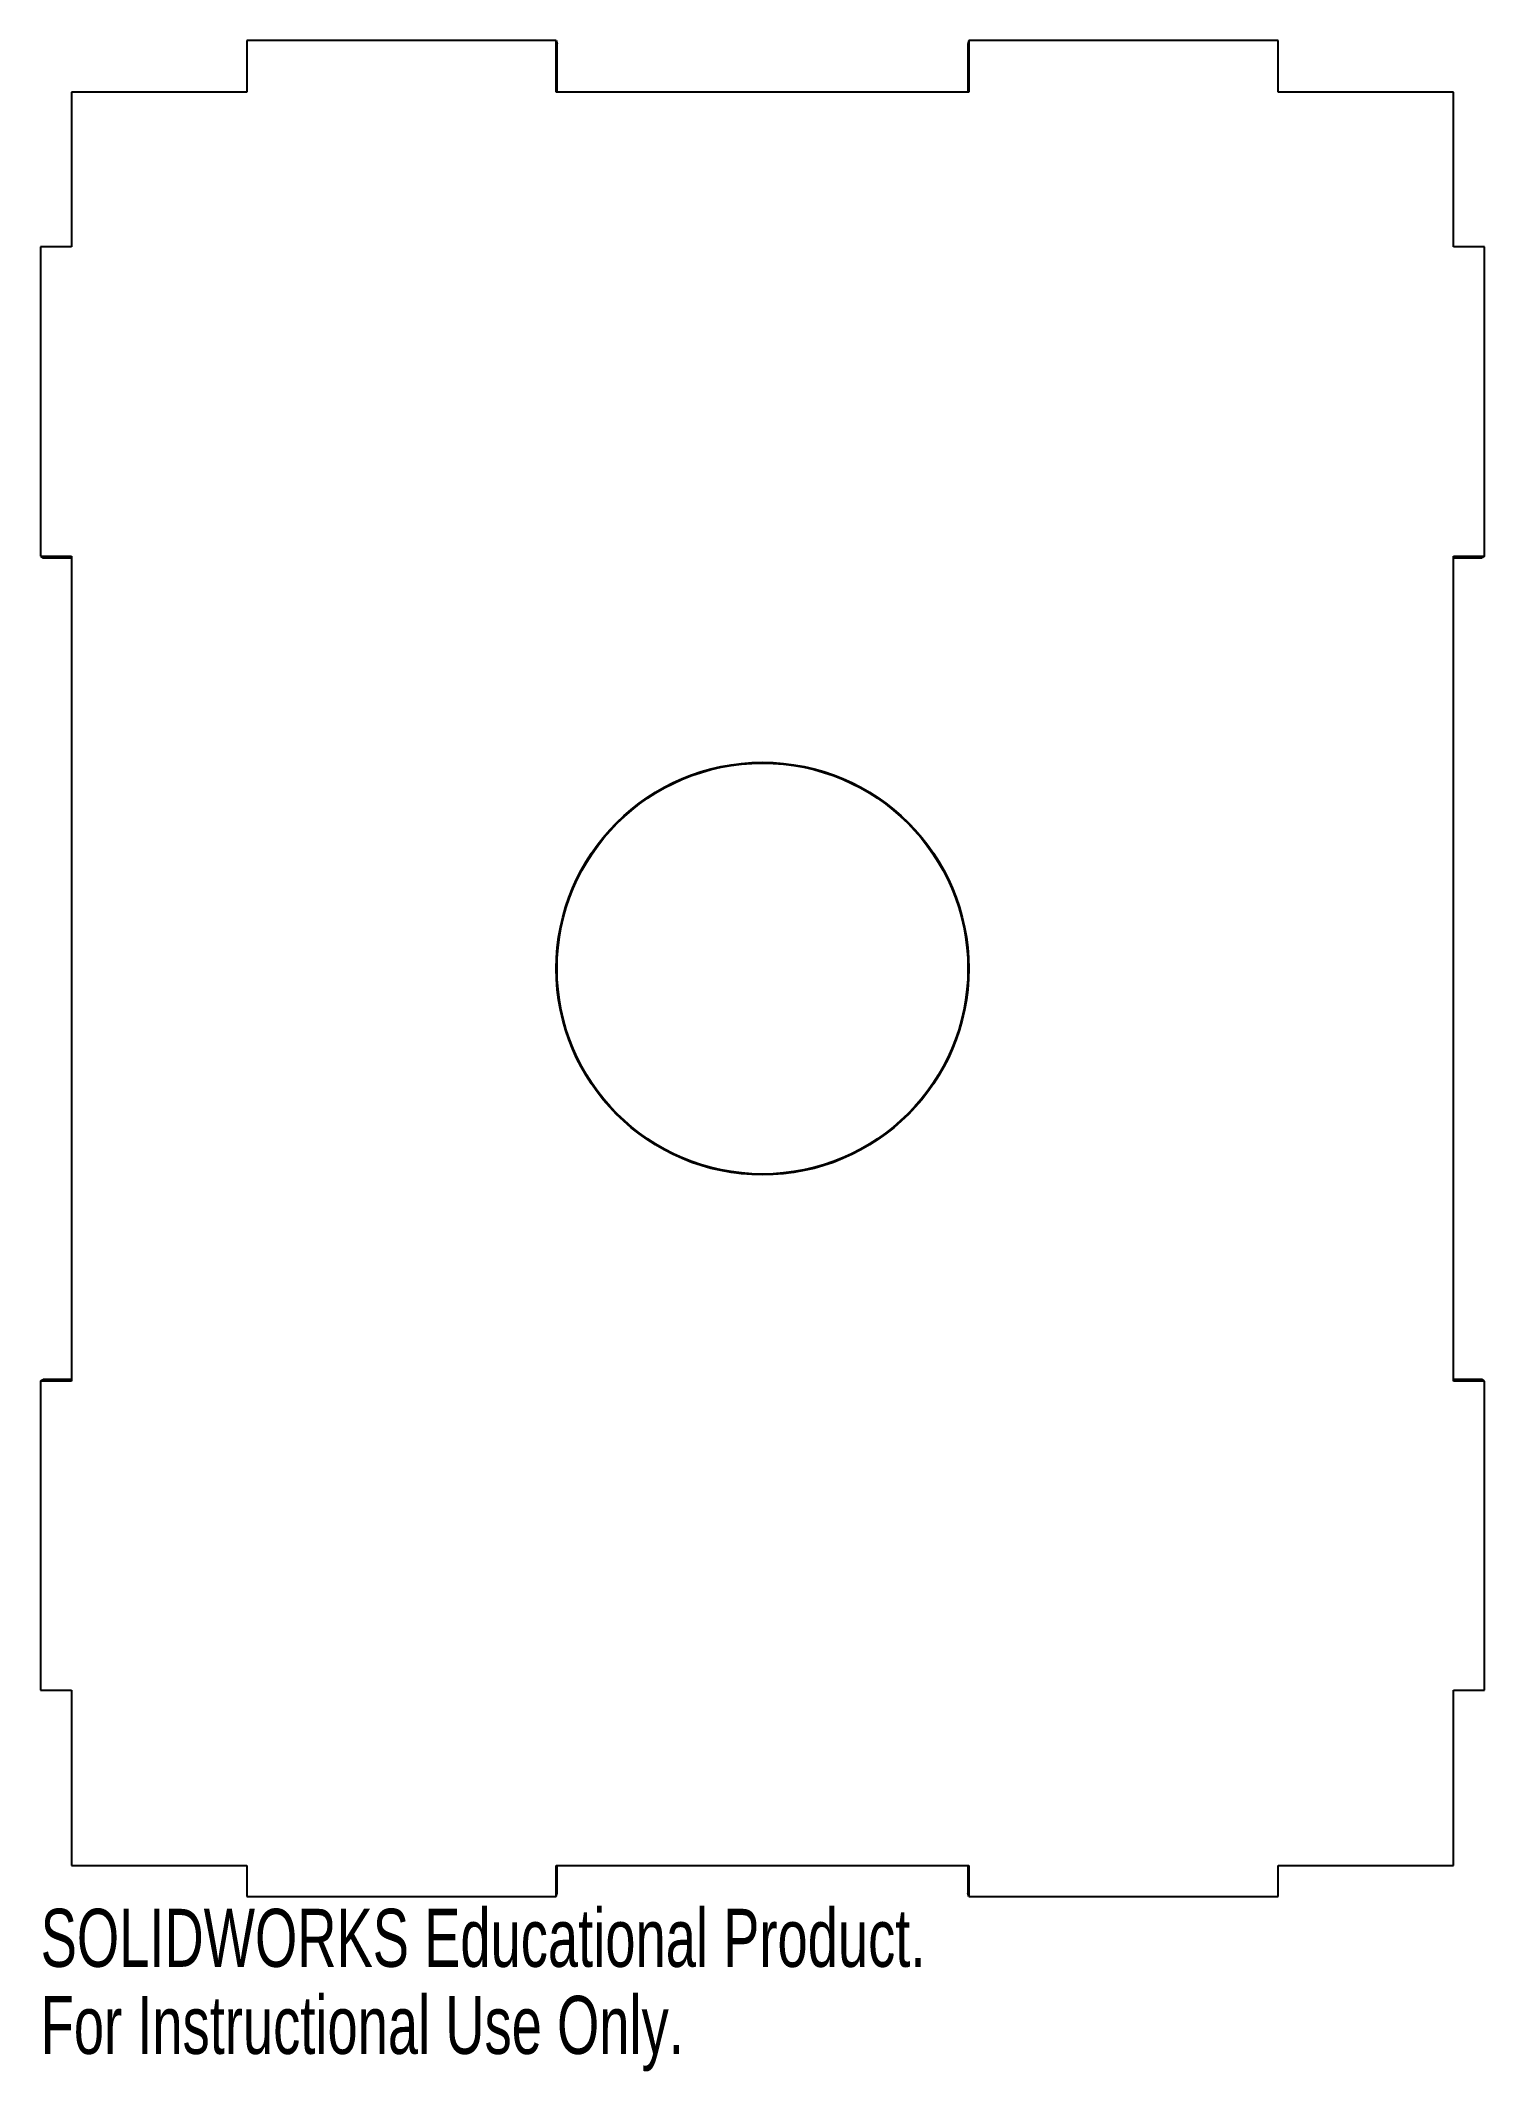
# Model space of a CAD drawing. Header units: millimetres. Extents: x -60 to 60, y -92 to 77.
import ezdxf

# ---------------------------------------------------------------- set-up
doc = ezdxf.new("R2010")
doc.units = ezdxf.units.MM
doc.styles.add('SLDTEXTSTYLE0', font='TXT', dxfattribs={"width": 0.7})

msp = doc.modelspace()

# ---------------------------------------------------------------- linework, layer by layer
at = {"color": 7, "linetype": 'Continuous', "lineweight": 25}
for p, q in [((-42.94, 77.29), (-42.94, 72.99)), ((-17.18, 77.29), (-42.94, 77.29)), ((-17.18, 72.99), (-17.18, 77.29)), ((-17.18, 77.29), (-17.11, 77)), ((-17.11, 72.99), (-17.11, 77)), ((17.18, 77.29), (17.11, 77)), ((17.11, 77), (17.11, 72.99)), ((17.18, 77.29), (17.18, 72.99)), ((42.94, 77.29), (17.18, 77.29)), ((42.94, 72.99), (42.94, 77.29)), ((-57.54, 72.99), (-57.54, 60.11)), ((-42.94, 72.99), (-57.54, 72.99)), ((17.18, 72.99), (-17.18, 72.99)), ((57.54, 72.99), (42.94, 72.99)), ((57.54, 60.11), (57.54, 72.99)), ((-60.11, 60.11), (-60.11, 34.35)), ((-57.54, 60.11), (-60.11, 60.11)), ((60.11, 60.11), (57.54, 60.11)), ((60.11, 34.35), (60.11, 60.11)), ((-60.11, 34.35), (-57.54, 34.35)), ((-60.11, 34.35), (-59.89, 34.22)), ((-59.89, 34.22), (-57.54, 34.22)), ((-57.54, 34.35), (-57.54, -34.35)), ((57.54, 34.35), (60.11, 34.35)), ((57.54, -34.35), (57.54, 34.35)), ((57.54, 34.22), (59.89, 34.22)), ((60.11, 34.35), (59.89, 34.22)), ((-60.11, -34.35), (-59.89, -34.22)), ((-60.11, -34.35), (-60.11, -60.11)), ((-57.54, -34.35), (-60.11, -34.35)), ((-57.54, -34.22), (-59.89, -34.22)), ((59.89, -34.22), (57.54, -34.22)), ((60.11, -34.35), (57.54, -34.35)), ((60.11, -34.35), (59.89, -34.22)), ((60.11, -60.11), (60.11, -34.35)), ((-60.11, -60.11), (-57.54, -60.11)), ((-57.54, -60.11), (-57.54, -74.71)), ((57.54, -60.11), (60.11, -60.11)), ((57.54, -74.71), (57.54, -60.11)), ((-57.54, -74.71), (-42.94, -74.71)), ((-42.94, -74.71), (-42.94, -77.29)), ((-17.18, -74.71), (17.18, -74.71)), ((-17.18, -77.29), (-17.18, -74.71)), ((-17.11, -77), (-17.11, -74.71)), ((17.11, -74.71), (17.11, -77)), ((17.18, -74.71), (17.18, -77.29)), ((42.94, -74.71), (57.54, -74.71)), ((42.94, -77.29), (42.94, -74.71)), ((-42.94, -77.29), (-17.18, -77.29)), ((-17.18, -77.29), (-17.11, -77)), ((17.18, -77.29), (17.11, -77)), ((17.18, -77.29), (42.94, -77.29))]:
    msp.add_line(p, q, dxfattribs=at)
for radius in [17.18, 17.11]:
    msp.add_circle((0, 0), radius, dxfattribs=at)

# ---------------------------------------------------------------- texts
at = {"color": 7, "linetype": 'Continuous', "char_height": 4.8336, "attachment_point": 1, "style": 'SLDTEXTSTYLE0'}
for s, insert in [('SOLIDWORKS Educational Product.', (-60.11, -78.31)), ('For Instructional Use Only.', (-60.11, -85.56))]:
    msp.add_mtext(s, dxfattribs=dict(at, insert=insert))

doc.saveas('drawing.dxf')
